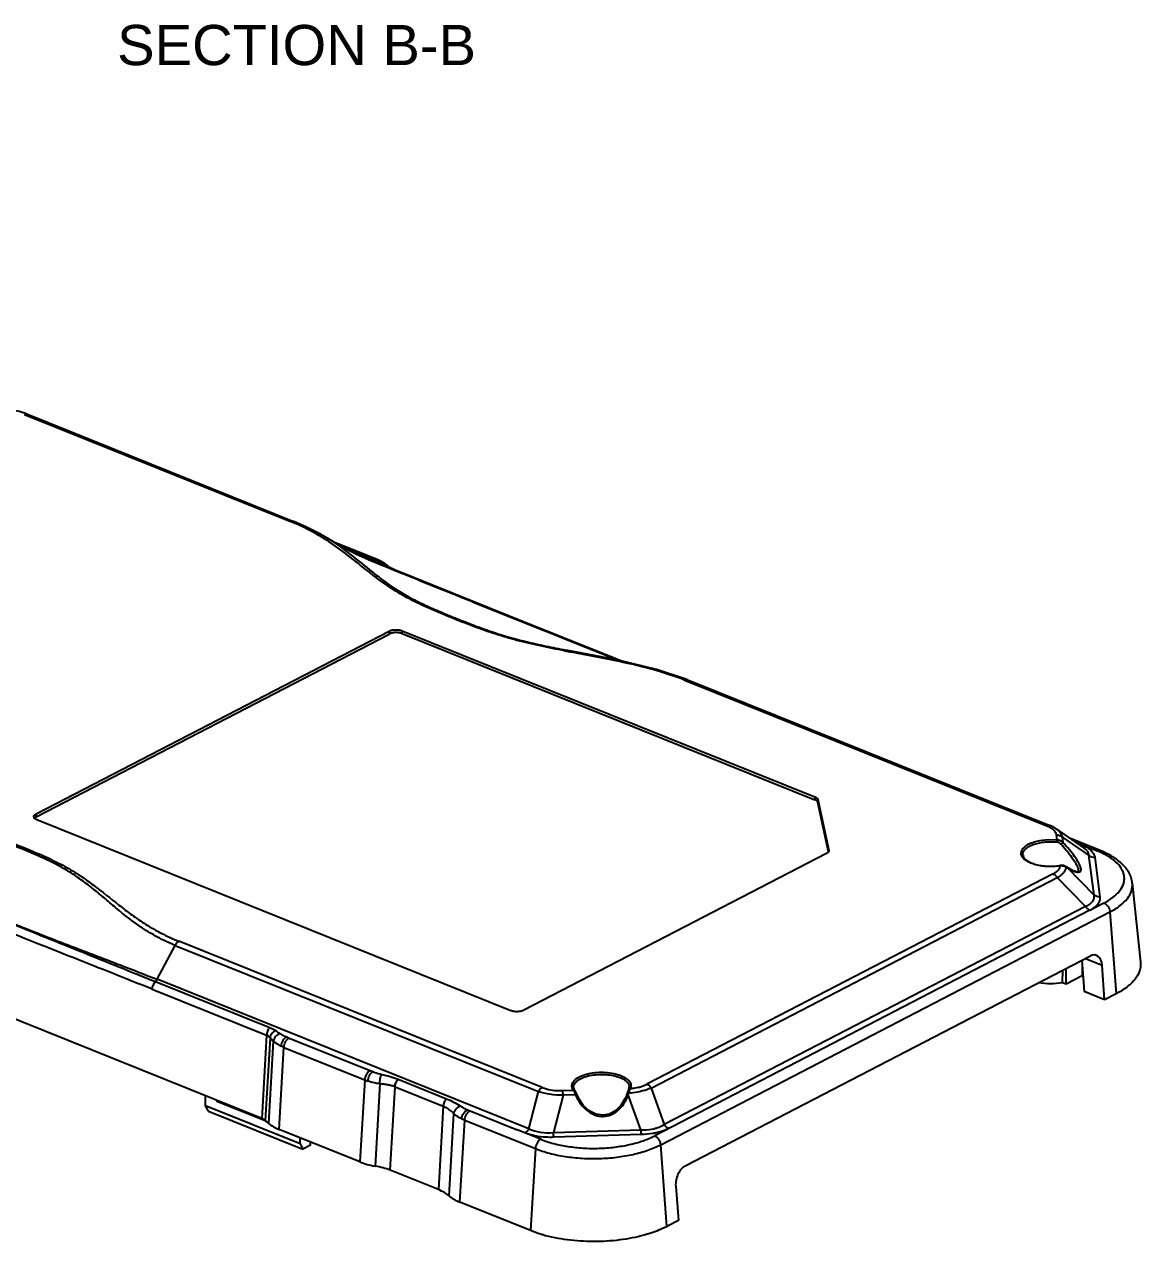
# Model space of a CAD drawing. Header units: millimetres. Extents: x 1667 to 2459, y 1639 to 1961.
# Drawn here: x 2002 to 2071.4, y 1690.8 to 1766.4 of the extents above; entities that cross this region are included whole.
import ezdxf
from ezdxf.enums import TextEntityAlignment as Align

# ---------------------------------------------------------------- set-up
doc = ezdxf.new("R2010")
doc.units = ezdxf.units.MM
doc.layers.add('hatch', color=56, linetype='Continuous', lineweight=9)
doc.styles.add('标准', font='arial.ttf', dxfattribs={"oblique": 5.000002})

msp = doc.modelspace()

# ---------------------------------------------------------------- linework, layer by layer
at = {"color": 4, "linetype": 'Continuous'}
for p, q in [((2001.983, 1742.184), (2018.591, 1735.502)), ((2002.172, 1742.203), (2018.78, 1735.521)), ((2018.783, 1735.52), (2018.78, 1735.521)), ((2020.819, 1734.49), (2020.347, 1734.769)), ((2020.819, 1734.491), (2020.825, 1734.487)), ((2023.915, 1733.161), (2021.261, 1734.229)), ((2021.903, 1733.874), (2023.726, 1733.142)), ((2023.679, 1733.029), (2023.575, 1733.072)), ((2023.61, 1733.156), (2023.869, 1733.048)), ((2023.834, 1732.965), (2023.679, 1733.029)), ((2023.869, 1733.048), (2024.108, 1732.949)), ((2024.074, 1732.866), (2023.834, 1732.965)), ((2024.12, 1732.847), (2024.074, 1732.866)), ((2024.536, 1732.676), (2024.12, 1732.847)), ((2024.381, 1732.924), (2024.21, 1733.024)), ((2024.381, 1732.924), (2024.38, 1732.924)), ((2024.423, 1732.896), (2024.38, 1732.924)), ((2024.558, 1732.798), (2024.423, 1732.896)), ((2024.753, 1732.586), (2024.536, 1732.676)), ((2024.629, 1732.742), (2024.558, 1732.798)), ((2024.579, 1732.782), (2024.579, 1732.782)), ((2024.983, 1732.492), (2024.753, 1732.586)), ((2024.773, 1732.635), (2024.773, 1732.636)), ((2024.823, 1732.606), (2024.773, 1732.635)), ((2024.989, 1732.51), (2024.915, 1732.54)), ((2024.995, 1732.526), (2024.915, 1732.539)), ((2002.717, 1717.349), (2024.664, 1728.717)), ((2002.72, 1717.17), (2024.666, 1728.538)), ((2024.664, 1728.717), (2024.666, 1728.538)), ((2025.469, 1728.563), (2025.469, 1728.742)), ((2025.469, 1728.742), (2051.132, 1718.416)), ((2025.469, 1728.563), (2051.131, 1718.238)), ((2038.817, 1726.925), (2035.659, 1727.539)), ((2036.416, 1727.329), (2036.013, 1727.406)), ((2036.431, 1727.326), (2036.416, 1727.329)), ((2038.803, 1726.927), (2038.286, 1727.133)), ((2038.922, 1726.899), (2038.336, 1727.131)), ((2042.979, 1725.689), (2065.558, 1716.605)), ((2043.168, 1725.708), (2065.747, 1716.624)), ((2051.132, 1718.416), (2051.131, 1718.238)), ((2051.319, 1718.069), (2051.32, 1718.248)), ((2051.975, 1714.998), (2051.319, 1718.069)), ((2051.32, 1718.248), (2051.994, 1715.088)), ((2002.72, 1717.17), (2002.717, 1717.349)), ((2032.239, 1705.122), (2002.765, 1716.981)), ((2065.843, 1716.583), (2065.747, 1716.624)), ((2067.848, 1715.25), (2066.144, 1716.417)), ((2066.148, 1716.414), (2066.283, 1716.306)), ((2065.667, 1715.759), (2066.188, 1715.743)), ((2066.188, 1715.743), (2066.149, 1716.05)), ((2068.174, 1714.786), (2066.502, 1715.93)), ((2066.502, 1715.93), (2066.548, 1715.574)), ((2068.877, 1715.071), (2067.015, 1715.82)), ((2051.853, 1714.889), (2033.045, 1705.147)), ((2051.994, 1715.088), (2051.997, 1715.062)), ((2051.994, 1715.088), (2051.994, 1715.062)), ((2067.362, 1715.583), (2067.546, 1715.509)), ((2067.982, 1715.143), (2067.848, 1715.25)), ((2066.399, 1714.147), (2066.371, 1714.143)), ((2066.371, 1714.143), (2066.387, 1714.133)), ((2066.583, 1714.14), (2066.399, 1714.147)), ((2066.723, 1714.085), (2066.583, 1714.14)), ((2068.493, 1712.305), (2068.174, 1714.786)), ((2068.528, 1714.666), (2068.847, 1712.186)), ((2065.941, 1713.628), (2040.693, 1700.55)), ((2040.958, 1700.313), (2066.206, 1713.392)), ((2067.961, 1711.601), (2066.206, 1713.392)), ((2066.795, 1714.039), (2066.723, 1714.085)), ((2066.739, 1714.065), (2066.723, 1714.085)), ((2066.764, 1714.05), (2066.739, 1714.065)), ((2066.813, 1714.02), (2066.764, 1714.05)), ((2066.941, 1713.952), (2066.796, 1714.039)), ((2066.813, 1714.02), (2066.796, 1714.039)), ((2066.813, 1714.02), (2068.493, 1712.305)), ((2067.508, 1713.865), (2067.51, 1713.824)), ((2067.51, 1713.824), (2067.51, 1713.822)), ((2070.868, 1713.058), (2071.377, 1708.134)), ((2068.231, 1711.362), (2041.173, 1697.345)), ((2041.548, 1696.789), (2069.479, 1711.257)), ((2067.961, 1711.601), (2041.772, 1698.036)), ((2069.105, 1711.813), (2068.223, 1711.359)), ((2069.479, 1711.257), (2069.867, 1706.175)), ((2016.741, 1698.417), (1990.11, 1709.132)), ((2010.236, 1707.074), (2011.364, 1709.182)), ((2011.364, 1709.182), (2033.943, 1700.097)), ((2034.177, 1700.35), (2011.598, 1709.434)), ((2043.071, 1695.477), (2068.262, 1708.525)), ((2067.735, 1708.253), (2067.87, 1706.312)), ((2067.745, 1708.111), (2067.75, 1707.279)), ((2067.955, 1708.366), (2068.993, 1707.949)), ((2066.531, 1706.851), (2066.542, 1707.634)), ((2066.751, 1706.762), (2066.746, 1707.74)), ((2069.142, 1705.8), (2068.993, 1707.949)), ((2010.134, 1706.928), (2017.24, 1704.069)), ((2033.344, 1697.777), (2010.236, 1707.074)), ((2066.751, 1706.762), (2066.531, 1706.851)), ((2067.75, 1707.279), (2066.751, 1706.762)), ((2067.75, 1707.279), (2067.804, 1707.257)), ((2009.937, 1706.455), (2017.043, 1703.596)), ((2069.142, 1705.8), (2067.87, 1706.312)), ((2069.867, 1706.175), (2069.142, 1705.8)), ((2017.043, 1703.596), (2016.741, 1698.417)), ((2017.257, 1703.438), (2016.956, 1698.294)), ((2017.177, 1698.107), (2017.475, 1703.217)), ((2017.823, 1697.736), (2018.121, 1702.839)), ((2018.121, 1702.839), (2023.145, 1700.817)), ((2018.293, 1703.486), (2018.454, 1703.418)), ((2018.454, 1703.418), (2023.477, 1701.397)), ((2023.477, 1701.397), (2023.645, 1701.333)), ((2023.145, 1700.817), (2022.846, 1695.715)), ((2024.084, 1700.571), (2023.786, 1695.46)), ((2025.224, 1700.856), (2028.222, 1699.65)), ((2013.255, 1699.207), (2013.243, 1699.824)), ((2024.725, 1695.205), (2025.028, 1700.384)), ((2025.028, 1700.384), (2028.025, 1699.178)), ((2033.344, 1697.777), (2033.943, 1700.097)), ((2035.478, 1699.86), (2034.879, 1697.539)), ((2035.457, 1700.152), (2036.129, 1700.172)), ((2036.259, 1699.884), (2035.478, 1699.86)), ((2036.127, 1700.352), (2036.127, 1700.354)), ((2036.209, 1700.144), (2036.207, 1700.146)), ((2036.263, 1700.062), (2036.207, 1700.146)), ((2036.347, 1699.892), (2036.263, 1700.062)), ((2036.477, 1699.621), (2036.347, 1699.891)), ((2039.432, 1699.89), (2039.327, 1699.637)), ((2039.465, 1699.988), (2039.432, 1699.891)), ((2039.519, 1700.141), (2039.465, 1699.988)), ((2039.562, 1700.238), (2039.519, 1700.141)), ((2040.31, 1697.706), (2039.53, 1699.888)), ((2039.628, 1700.209), (2039.631, 1700.218)), ((2039.631, 1700.218), (2039.652, 1700.285)), ((2040.958, 1700.313), (2041.772, 1698.036)), ((2019.131, 1696.843), (2013.255, 1699.207)), ((2013.429, 1698.869), (2013.255, 1699.207)), ((2013.942, 1699.543), (2013.942, 1699.482)), ((2013.942, 1699.482), (2014.009, 1699.516)), ((2017.011, 1698.247), (2013.942, 1699.482)), ((2028.025, 1699.178), (2027.722, 1693.999)), ((2013.429, 1698.869), (2019.299, 1696.508)), ((2017.177, 1698.107), (2016.956, 1698.294)), ((2028.395, 1693.605), (2028.693, 1698.717)), ((2029.067, 1693.212), (2029.365, 1698.315)), ((2029.365, 1698.315), (2033.754, 1696.549)), ((2029.536, 1698.962), (2029.697, 1698.894)), ((2029.697, 1698.894), (2032.525, 1697.758)), ((2038.371, 1698.696), (2037.942, 1698.619)), ((2022.846, 1695.715), (2017.823, 1697.736)), ((2032.518, 1697.761), (2032.635, 1697.715)), ((2032.635, 1697.715), (2032.563, 1697.704)), ((2034.084, 1697.127), (2032.63, 1697.714)), ((2034.879, 1697.539), (2040.31, 1697.706)), ((2019.131, 1696.843), (2019.13, 1697.21)), ((2019.131, 1696.843), (2019.299, 1696.508)), ((2019.772, 1696.753), (2019.299, 1696.508)), ((2019.772, 1696.753), (2019.774, 1696.951)), ((2040.331, 1697.415), (2034.901, 1697.248)), ((2041.935, 1691.707), (2041.548, 1696.789)), ((2033.754, 1696.549), (2033.456, 1691.446)), ((2027.722, 1693.999), (2024.725, 1695.205)), ((2042.48, 1694.215), (2042.657, 1692.081)), ((2033.456, 1691.446), (2029.067, 1693.212)), ((2042.657, 1692.081), (2041.935, 1691.707))]:
    msp.add_line(p, q, dxfattribs=at)
for points in [[(2020.347, 1734.769), (2019.49, 1735.211), (2018.783, 1735.519)], [(2023.574, 1733.072), (2022.598, 1733.509), (2021.536, 1734.067), (2020.825, 1734.487)], [(2024.21, 1733.024), (2023.997, 1733.127), (2023.915, 1733.161)], [(2024.773, 1732.636), (2024.744, 1732.656), (2024.629, 1732.742)], [(2024.996, 1732.526), (2024.95, 1732.545), (2024.823, 1732.606)], [(2039.073, 1726.864), (2032.085, 1729.66), (2024.995, 1732.526)], [(2043.171, 1725.706), (2041.28, 1726.34), (2038.817, 1726.925)], [(2066.144, 1716.416), (2066.071, 1716.463), (2065.843, 1716.583)], [(2067.392, 1713.762), (2067.199, 1713.823), (2066.941, 1713.952)], [(2067.51, 1713.824), (2067.502, 1713.78), (2067.484, 1713.763), (2067.392, 1713.762)], [(2037.942, 1698.619), (2037.506, 1698.689), (2037.102, 1698.895), (2036.757, 1699.212), (2036.477, 1699.621)], [(2039.327, 1699.637), (2039.077, 1699.226), (2038.756, 1698.906), (2038.371, 1698.696)]]:
    msp.add_lwpolyline(points, dxfattribs=at)
for centre, radius, start, end in [((2000.827, 1738.857), 3.606, 68.09556, 70.76667), ((2013.661, 1723.249), 13.208, 67.33379, 68.08346), ((1771.765, 1125.597), 657.688, 67.485025, 67.633908), ((2022.749, 1730.709), 2.622, 64.85293, 68.14111), ((2020.606, 1726.21), 7.594, 62.1031, 62.60481), ((2021.409, 1727.731), 5.874, 61.94462, 62.08453), ((2021.534, 1727.967), 5.607, 60.52852, 61.93661), ((2029.856, 1742.704), 11.317, 240.55387, 240.75906), ((2029.512, 1742.089), 10.613, 240.75773, 241.10379), ((2029.354, 1741.804), 10.287, 241.10658, 241.68084), ((2029.05, 1741.237), 9.644, 241.67342, 242.27695), ((2026.609, 1736.76), 4.547, 244.77074, 246.39263), ((2027.392, 1738.56), 6.51, 246.42712, 247.63673), ((2063.962, 1873.353), 148.599, 258.98392, 259.15934), ((2043.102, 1725.536), 0.184, 69.24687, 77.48526), ((2002.693, 1717.175), 0.119, 180.93338, 187.14737), ((2049.851, 1671.029), 47.87, 68.09988, 68.3054), ((2098.907, 1793.017), 83.613, 248.08804, 248.2252), ((2066.637, 1709.952), 5.497, 66.32438, 68.09328), ((2065.832, 1717.583), 3.494, 278.9008, 279.12979), ((2066.532, 1713.752), 0.375, 56.3609, 59.91902), ((2066.302, 1714.067), 0.437, 358.46657, 359.72353), ((2022.551, 1711.256), 8.886, 236.07943, 238.17024), ((2020.779, 1706.704), 4.804, 222.83566, 226.53905), ((2024.571, 1704.374), 3.831, 248.14622, 251.4123), ((2034.447, 1699.263), 1.915, 18.91404, 22.67214), ((2038.838, 1700.96), 2.795, 202.64854, 203.30623), ((2039.429, 1699.583), 0.321, 71.57609, 74.75151), ((2037.05, 1700.77), 2.632, 339.61399, 340.41171), ((2036.425, 1701.053), 3.316, 339.42309, 340.04349), ((2036.494, 1701.028), 3.243, 340.04245, 341.3154), ((2036.753, 1700.011), 9.182, 254.49435, 255.21928)]:
    msp.add_arc(centre, radius, start, end, dxfattribs=at)
for centre, major_axis, ratio, start_param, end_param in [((2068.331, 1707.614), (0.282, 0.957), 0.628933, -1.036869, 0.542654), ((2016.073, 1698.072), (1.003, 0.007), 0.457186, 0.489877, 0.838943), ((2019.826, 1698.773), (3.008, 0.021), 0.457186, -2.651716, -2.30265), ((2024.849, 1696.752), (3.008, 0.021), 0.457186, -2.30265, -1.935442), ((2022.722, 1694.167), (3.008, 0.021), 0.457186, 0.838943, 1.206151), ((2043.14, 1694.565), (0.282, 0.957), 0.628933, 0.542654, 2.122177), ((2025.72, 1692.961), (3.008, 0.021), 0.457186, 0.471735, 0.838943), ((2031.069, 1694.25), (3.008, 0.021), 0.457186, -2.669858, -2.30265)]:
    msp.add_ellipse(centre, major_axis=major_axis, ratio=ratio, start_param=start_param, end_param=end_param, dxfattribs=at)
for points, knots in [([(2002.015, 1742.262), (2001.722, 1742.364), (2001.091, 1742.505), (2000.118, 1742.556), (1999.159, 1742.455), (1998.55, 1742.278), (1998.275, 1742.158)], [0, 0, 0, 0, 0.243833, 0.50529, 0.763768, 1, 1, 1, 1]), ([(2001.983, 1742.184), (2002.014, 1742.2), (2002.077, 1742.222), (2002.144, 1742.214), (2002.172, 1742.203)], [0, 0, 0, 0, 0.532638, 1, 1, 1, 1]), ([(2018.78, 1735.52), (2018.751, 1735.531), (2018.684, 1735.538), (2018.621, 1735.517), (2018.591, 1735.502)], [0, 0, 0, 0, 0.472257, 1, 1, 1, 1]), ([(2020.763, 1734.378), (2020.456, 1734.575), (2019.802, 1734.96), (2019.115, 1735.284), (2018.751, 1735.436)], [0, 0, 0, 0, 0.480033, 1, 1, 1, 1]), ([(2025.356, 1731.037), (2024.934, 1731.287), (2024.139, 1731.82), (2023.025, 1732.696), (2021.93, 1733.574), (2021.165, 1734.121), (2020.763, 1734.378)], [0, 0, 0, 0, 0.259124, 0.504311, 0.747819, 1, 1, 1, 1]), ([(2020.825, 1734.487), (2021.33, 1734.175), (2022.274, 1733.496), (2023.387, 1732.567), (2024.302, 1731.856), (2025.047, 1731.332), (2025.87, 1730.834), (2026.78, 1730.379), (2027.754, 1729.955), (2028.763, 1729.535), (2029.802, 1729.13), (2030.873, 1728.732), (2031.998, 1728.37), (2033.18, 1728.059), (2034.407, 1727.787), (2035.239, 1727.621), (2035.659, 1727.539)], [0, 0, 0, 0, 0.10719, 0.209701, 0.26207, 0.316546, 0.374273, 0.435798, 0.500247, 0.566371, 0.633294, 0.701806, 0.772827, 0.846666, 0.922721, 1, 1, 1, 1]), ([(2023.915, 1733.161), (2023.886, 1733.173), (2023.819, 1733.18), (2023.756, 1733.158), (2023.726, 1733.142)], [0, 0, 0, 0, 0.467644, 1, 1, 1, 1]), ([(2024.107, 1732.949), (2024.088, 1732.961), (2024.01, 1733.009), (2023.927, 1733.052), (2023.864, 1733.082)], [0, 0, 0, 0, 0.239441, 1, 1, 1, 1]), ([(2024.38, 1732.924), (2024.343, 1732.948), (2024.249, 1732.978), (2024.154, 1732.964), (2024.107, 1732.949)], [0, 0, 0, 0, 0.476725, 1, 1, 1, 1]), ([(2024.579, 1732.782), (2024.541, 1732.812), (2024.446, 1732.856), (2024.343, 1732.857), (2024.292, 1732.848)], [0, 0, 0, 0, 0.484316, 1, 1, 1, 1]), ([(2024.773, 1732.636), (2024.743, 1732.657), (2024.675, 1732.689), (2024.601, 1732.699), (2024.563, 1732.699)], [0, 0, 0, 0, 0.492553, 1, 1, 1, 1]), ([(2024.671, 1732.647), (2024.662, 1732.651), (2024.626, 1732.669), (2024.59, 1732.687), (2024.564, 1732.701)], [0, 0, 0, 0, 0.255316, 1, 1, 1, 1]), ([(2038.286, 1727.133), (2037.181, 1727.572), (2034.972, 1728.46), (2031.653, 1729.798), (2028.32, 1731.137), (2026.095, 1732.036), (2024.983, 1732.492)], [0, 0, 0, 0, 0.248641, 0.498094, 0.74847, 1, 1, 1, 1]), ([(2038.336, 1727.131), (2036.105, 1728.017), (2032.765, 1729.359), (2028.317, 1731.152), (2026.097, 1732.054), (2024.989, 1732.51)], [0, 0, 0, 0, 0.500424, 0.750383, 1, 1, 1, 1]), ([(2035.567, 1727.492), (2035.065, 1727.59), (2034.075, 1727.789), (2032.858, 1728.073), (2031.92, 1728.33), (2031.037, 1728.603), (2029.98, 1728.976), (2028.755, 1729.461), (2027.565, 1729.946), (2026.424, 1730.453), (2025.7, 1730.834), (2025.356, 1731.037)], [0, 0, 0, 0, 0.141361, 0.278995, 0.34544, 0.409969, 0.534456, 0.655151, 0.774017, 0.88974, 1, 1, 1, 1]), ([(2024.664, 1728.717), (2024.719, 1728.746), (2024.849, 1728.788), (2025.058, 1728.812), (2025.27, 1728.8), (2025.407, 1728.766), (2025.469, 1728.742)], [0, 0, 0, 0, 0.228089, 0.491262, 0.759115, 1, 1, 1, 1]), ([(2025.469, 1728.563), (2025.407, 1728.588), (2025.271, 1728.621), (2025.059, 1728.633), (2024.851, 1728.609), (2024.721, 1728.567), (2024.666, 1728.538)], [0, 0, 0, 0, 0.240885, 0.508738, 0.771911, 1, 1, 1, 1]), ([(2035.567, 1727.492), (2035.574, 1727.5), (2035.599, 1727.524), (2035.635, 1727.542), (2035.659, 1727.539)], [0, 0, 0, 0, 0.306553, 1, 1, 1, 1]), ([(2042.979, 1725.689), (2042.485, 1725.888), (2041.45, 1726.236), (2039.266, 1726.795), (2037.573, 1727.109), (2036.431, 1727.326)], [0, 0, 0, 0, 0.236174, 0.483971, 1, 1, 1, 1]), ([(2042.979, 1725.689), (2042.992, 1725.696), (2043.043, 1725.718), (2043.103, 1725.724), (2043.142, 1725.715)], [0, 0, 0, 0, 0.271527, 1, 1, 1, 1]), ([(2051.319, 1718.069), (2051.316, 1718.086), (2051.296, 1718.131), (2051.23, 1718.192), (2051.167, 1718.223), (2051.131, 1718.238)], [0, 0, 0, 0, 0.197671, 0.553303, 1, 1, 1, 1]), ([(2051.132, 1718.416), (2051.156, 1718.406), (2051.233, 1718.371), (2051.308, 1718.305), (2051.32, 1718.248)], [0, 0, 0, 0, 0.312972, 1, 1, 1, 1]), ([(2011.364, 1709.182), (2010.991, 1709.333), (2010.286, 1709.66), (2009.031, 1710.411), (2007.943, 1711.275), (2006.925, 1712.152), (2006.155, 1712.791), (2005.328, 1713.411), (2004.406, 1713.995), (2003.557, 1714.427), (2002.833, 1714.757), (2002.267, 1714.998), (2001.691, 1715.233), (2001.108, 1715.468), (2000.518, 1715.702), (1999.711, 1716.007), (1998.66, 1716.365), (1997.338, 1716.731), (1995.952, 1717.034), (1995.008, 1717.211), (1994.531, 1717.297)], [0, 0, 0, 0, 0.063723, 0.122737, 0.231163, 0.283194, 0.335541, 0.389584, 0.446786, 0.508184, 0.540189, 0.572715, 0.605596, 0.638768, 0.672232, 0.706047, 0.775412, 0.847938, 0.923221, 1, 1, 1, 1]), ([(1994.622, 1717.444), (1995.104, 1717.35), (1996.055, 1717.159), (1997.226, 1716.889), (1998.13, 1716.645), (1998.984, 1716.388), (2000.006, 1716.035), (2000.997, 1715.649), (2001.771, 1715.337), (2002.529, 1715.027), (2003.449, 1714.629), (2004.49, 1714.114), (2005.431, 1713.54), (2006.553, 1712.738), (2007.596, 1711.883), (2008.67, 1711.062), (2009.544, 1710.466), (2010.519, 1709.907), (2011.224, 1709.585), (2011.598, 1709.434)], [0, 0, 0, 0, 0.077562, 0.153232, 0.189859, 0.225483, 0.294168, 0.360637, 0.393441, 0.426051, 0.490105, 0.551665, 0.609491, 0.664088, 0.769341, 0.822561, 0.877744, 0.936316, 1, 1, 1, 1]), ([(2002.573, 1717.173), (2002.573, 1717.189), (2002.58, 1717.224), (2002.61, 1717.271), (2002.657, 1717.314), (2002.696, 1717.338), (2002.717, 1717.349)], [0, 0, 0, 0, 0.203316, 0.429515, 0.693881, 1, 1, 1, 1]), ([(2002.765, 1716.981), (2002.739, 1716.992), (2002.66, 1717.028), (2002.582, 1717.1), (2002.574, 1717.16)], [0, 0, 0, 0, 0.316493, 1, 1, 1, 1]), ([(2002.72, 1717.17), (2002.708, 1717.165), (2002.669, 1717.142), (2002.633, 1717.114), (2002.612, 1717.089)], [0, 0, 0, 0, 0.277997, 1, 1, 1, 1]), ([(2065.747, 1716.624), (2065.718, 1716.635), (2065.651, 1716.643), (2065.588, 1716.62), (2065.558, 1716.605)], [0, 0, 0, 0, 0.467359, 1, 1, 1, 1]), ([(2065.708, 1716.537), (2065.696, 1716.543), (2065.647, 1716.567), (2065.596, 1716.589), (2065.558, 1716.605)], [0, 0, 0, 0, 0.243125, 1, 1, 1, 1]), ([(2065.977, 1716.355), (2065.959, 1716.372), (2065.876, 1716.443), (2065.782, 1716.499), (2065.708, 1716.537)], [0, 0, 0, 0, 0.229075, 1, 1, 1, 1]), ([(2063.994, 1714.752), (2063.97, 1714.807), (2063.943, 1714.93), (2063.999, 1715.12), (2064.137, 1715.291), (2064.344, 1715.442), (2064.613, 1715.568), (2065.055, 1715.705), (2065.418, 1715.75), (2065.667, 1715.759)], [0, 0, 0, 0, 0.081544, 0.164172, 0.259649, 0.374141, 0.50866, 0.660936, 1, 1, 1, 1]), ([(2064.059, 1714.82), (2064.058, 1714.881), (2064.09, 1715.013), (2064.227, 1715.185), (2064.436, 1715.334), (2064.656, 1715.434), (2064.86, 1715.502), (2065.09, 1715.562), (2065.398, 1715.612), (2065.78, 1715.634), (2066.038, 1715.623), (2066.167, 1715.611)], [0, 0, 0, 0, 0.074505, 0.160752, 0.265242, 0.388937, 0.457343, 0.529417, 0.681917, 0.840957, 1, 1, 1, 1]), ([(2066.149, 1716.05), (2066.141, 1716.105), (2066.101, 1716.22), (2066.023, 1716.312), (2065.977, 1716.355)], [0, 0, 0, 0, 0.464771, 1, 1, 1, 1]), ([(2066.149, 1716.05), (2066.213, 1716.052), (2066.341, 1716.034), (2066.455, 1715.971), (2066.502, 1715.93)], [0, 0, 0, 0, 0.509001, 1, 1, 1, 1]), ([(2066.188, 1715.743), (2066.179, 1715.725), (2066.171, 1715.68), (2066.167, 1715.636), (2066.167, 1715.611)], [0, 0, 0, 0, 0.437651, 1, 1, 1, 1]), ([(2066.548, 1715.574), (2066.501, 1715.622), (2066.389, 1715.702), (2066.255, 1715.738), (2066.188, 1715.743)], [0, 0, 0, 0, 0.500988, 1, 1, 1, 1]), ([(2066.283, 1716.306), (2066.339, 1716.253), (2066.436, 1716.139), (2066.49, 1715.999), (2066.502, 1715.93)], [0, 0, 0, 0, 0.525996, 1, 1, 1, 1]), ([(2051.94, 1714.949), (2051.934, 1714.943), (2051.907, 1714.92), (2051.877, 1714.902), (2051.853, 1714.889)], [0, 0, 0, 0, 0.229982, 1, 1, 1, 1]), ([(2051.997, 1715.062), (2051.997, 1715.042), (2051.985, 1714.999), (2051.957, 1714.965), (2051.94, 1714.949)], [0, 0, 0, 0, 0.462204, 1, 1, 1, 1]), ([(2066.441, 1715.468), (2066.405, 1715.506), (2066.322, 1715.573), (2066.219, 1715.606), (2066.167, 1715.611)], [0, 0, 0, 0, 0.502648, 1, 1, 1, 1]), ([(2066.548, 1715.574), (2066.536, 1715.558), (2066.499, 1715.523), (2066.463, 1715.488), (2066.441, 1715.468)], [0, 0, 0, 0, 0.409539, 1, 1, 1, 1]), ([(2066.441, 1715.468), (2066.484, 1715.42), (2066.656, 1715.227), (2066.821, 1715.029), (2066.939, 1714.875)], [0, 0, 0, 0, 0.251223, 1, 1, 1, 1]), ([(2067.657, 1714.029), (2067.643, 1714.076), (2067.602, 1714.177), (2067.484, 1714.405), (2067.27, 1714.728), (2066.943, 1715.143), (2066.688, 1715.427), (2066.548, 1715.574)], [0, 0, 0, 0, 0.077305, 0.170826, 0.401958, 0.682499, 1, 1, 1, 1]), ([(2066.939, 1714.875), (2067.046, 1714.736), (2067.197, 1714.53), (2067.362, 1714.252), (2067.427, 1714.119), (2067.453, 1714.056)], [0, 0, 0, 0, 0.543875, 0.788063, 1, 1, 1, 1]), ([(2067.704, 1715.444), (2067.696, 1715.44), (2067.666, 1715.426), (2067.633, 1715.416), (2067.608, 1715.412)], [0, 0, 0, 0, 0.265022, 1, 1, 1, 1]), ([(2067.704, 1715.444), (2067.725, 1715.436), (2067.803, 1715.402), (2067.88, 1715.365), (2067.936, 1715.335)], [0, 0, 0, 0, 0.256866, 1, 1, 1, 1]), ([(2067.936, 1715.335), (2067.97, 1715.317), (2068.094, 1715.248), (2068.212, 1715.165), (2068.288, 1715.094)], [0, 0, 0, 0, 0.269886, 1, 1, 1, 1]), ([(2068.174, 1714.786), (2068.17, 1714.848), (2068.128, 1714.985), (2068.036, 1715.092), (2067.982, 1715.143)], [0, 0, 0, 0, 0.455185, 1, 1, 1, 1]), ([(2068.288, 1715.094), (2068.353, 1715.033), (2068.462, 1714.904), (2068.518, 1714.743), (2068.528, 1714.666)], [0, 0, 0, 0, 0.535229, 1, 1, 1, 1]), ([(2068.877, 1715.071), (2068.849, 1715.082), (2068.782, 1715.09), (2068.719, 1715.067), (2068.688, 1715.052)], [0, 0, 0, 0, 0.46762, 1, 1, 1, 1]), ([(2069.105, 1711.813), (2069.302, 1711.916), (2069.656, 1712.132), (2070.08, 1712.528), (2070.301, 1712.904), (2070.372, 1713.207), (2070.378, 1713.43), (2070.335, 1713.652), (2070.213, 1713.953), (2069.933, 1714.315), (2069.449, 1714.69), (2069.06, 1714.892), (2068.845, 1714.986)], [0, 0, 0, 0, 0.150245, 0.278482, 0.3879, 0.438284, 0.487602, 0.537542, 0.589707, 0.705352, 0.841535, 1, 1, 1, 1]), ([(2070.868, 1713.058), (2070.857, 1713.167), (2070.811, 1713.384), (2070.63, 1713.8), (2070.251, 1714.273), (2069.627, 1714.73), (2069.14, 1714.965), (2068.877, 1715.071)], [0, 0, 0, 0, 0.111112, 0.222813, 0.456359, 0.71309, 1, 1, 1, 1]), ([(2009.937, 1706.453), (2008.312, 1707.107), (2005.87, 1708.075), (2002.612, 1709.365), (2000.172, 1710.34), (1997.732, 1711.322), (1994.476, 1712.632), (1992.037, 1713.619), (1990.411, 1714.282)], [0, 0, 0, 0, 0.249823, 0.374665, 0.499603, 0.624637, 0.7497, 1, 1, 1, 1]), ([(1991.872, 1714.288), (1993.399, 1713.676), (1996.451, 1712.451), (2001.02, 1710.613), (2005.578, 1708.769), (2008.615, 1707.541), (2010.135, 1706.929)], [0, 0, 0, 0, 0.250734, 0.500975, 0.750294, 1, 1, 1, 1]), ([(1991.921, 1714.342), (1992.68, 1714.029), (1994.197, 1713.401), (1996.476, 1712.47), (1998.762, 1711.548), (2001.052, 1710.634), (2002.964, 1709.879), (2004.498, 1709.285), (2005.649, 1708.845), (2006.798, 1708.408), (2008.327, 1707.817), (2009.471, 1707.368), (2010.236, 1707.074)], [0, 0, 0, 0, 0.125003, 0.249927, 0.374958, 0.500129, 0.625362, 0.687953, 0.750489, 0.812933, 0.875246, 1, 1, 1, 1]), ([(2066.373, 1714.131), (2066.12, 1714.091), (2065.614, 1714.066), (2065.002, 1714.147), (2064.568, 1714.287), (2064.252, 1714.442), (2064.054, 1714.616), (2063.994, 1714.752)], [0, 0, 0, 0, 0.298397, 0.586448, 0.714569, 0.827036, 1, 1, 1, 1]), ([(2064.059, 1714.82), (2064.06, 1714.767), (2064.088, 1714.682), (2064.161, 1714.583), (2064.276, 1714.471), (2064.481, 1714.344), (2064.787, 1714.226), (2065.15, 1714.141), (2065.549, 1714.096), (2065.961, 1714.094), (2066.236, 1714.121), (2066.371, 1714.143)], [0, 0, 0, 0, 0.061322, 0.098842, 0.142384, 0.247829, 0.375975, 0.52189, 0.679283, 0.841141, 1, 1, 1, 1]), ([(2065.941, 1713.628), (2066.004, 1713.661), (2066.118, 1713.729), (2066.261, 1713.852), (2066.355, 1713.987), (2066.383, 1714.086), (2066.387, 1714.133)], [0, 0, 0, 0, 0.304371, 0.569259, 0.796957, 1, 1, 1, 1]), ([(2066.387, 1714.133), (2066.398, 1714.135), (2066.441, 1714.139), (2066.484, 1714.139), (2066.516, 1714.137)], [0, 0, 0, 0, 0.254631, 1, 1, 1, 1]), ([(2066.516, 1714.137), (2066.526, 1714.136), (2066.567, 1714.132), (2066.607, 1714.123), (2066.636, 1714.114)], [0, 0, 0, 0, 0.256714, 1, 1, 1, 1]), ([(2068.174, 1714.786), (2068.221, 1714.745), (2068.335, 1714.682), (2068.464, 1714.664), (2068.528, 1714.666)], [0, 0, 0, 0, 0.490973, 1, 1, 1, 1]), ([(2065.941, 1713.628), (2065.966, 1713.618), (2066.072, 1713.562), (2066.157, 1713.469), (2066.206, 1713.392)], [0, 0, 0, 0, 0.229238, 1, 1, 1, 1]), ([(2066.739, 1714.055), (2066.738, 1713.997), (2066.708, 1713.872), (2066.597, 1713.699), (2066.425, 1713.534), (2066.284, 1713.438), (2066.206, 1713.392)], [0, 0, 0, 0, 0.197732, 0.423724, 0.690404, 1, 1, 1, 1]), ([(2066.813, 1714.02), (2066.833, 1714.007), (2066.91, 1713.959), (2066.989, 1713.914), (2067.049, 1713.884)], [0, 0, 0, 0, 0.266867, 1, 1, 1, 1]), ([(2067.049, 1713.884), (2067.066, 1713.875), (2067.129, 1713.842), (2067.194, 1713.813), (2067.242, 1713.794)], [0, 0, 0, 0, 0.269639, 1, 1, 1, 1]), ([(2067.242, 1713.794), (2067.311, 1713.767), (2067.426, 1713.729), (2067.555, 1713.727), (2067.6, 1713.747)], [0, 0, 0, 0, 0.601058, 1, 1, 1, 1]), ([(2067.453, 1714.056), (2067.46, 1714.038), (2067.484, 1713.976), (2067.502, 1713.912), (2067.508, 1713.865)], [0, 0, 0, 0, 0.285032, 1, 1, 1, 1]), ([(2067.6, 1713.747), (2067.614, 1713.753), (2067.642, 1713.772), (2067.671, 1713.816), (2067.682, 1713.872), (2067.68, 1713.913), (2067.678, 1713.935)], [0, 0, 0, 0, 0.222508, 0.44399, 0.695379, 1, 1, 1, 1]), ([(2067.678, 1713.935), (2067.677, 1713.942), (2067.672, 1713.974), (2067.664, 1714.005), (2067.657, 1714.029)], [0, 0, 0, 0, 0.230155, 1, 1, 1, 1]), ([(2069.479, 1711.257), (2069.699, 1711.371), (2070.093, 1711.612), (2070.561, 1712.053), (2070.802, 1712.473), (2070.876, 1712.811), (2070.876, 1712.977), (2070.868, 1713.058)], [0, 0, 0, 0, 0.308597, 0.5714, 0.79535, 0.898628, 1, 1, 1, 1]), ([(2067.961, 1711.601), (2068.05, 1711.641), (2068.21, 1711.727), (2068.4, 1711.896), (2068.505, 1712.097), (2068.506, 1712.24), (2068.493, 1712.305)], [0, 0, 0, 0, 0.307827, 0.568025, 0.789785, 1, 1, 1, 1]), ([(2068.847, 1712.186), (2068.857, 1712.112), (2068.844, 1711.95), (2068.718, 1711.724), (2068.503, 1711.523), (2068.323, 1711.413), (2068.223, 1711.359)], [0, 0, 0, 0, 0.203795, 0.427179, 0.691139, 1, 1, 1, 1]), ([(2068.847, 1712.186), (2068.783, 1712.184), (2068.655, 1712.202), (2068.541, 1712.265), (2068.493, 1712.305)], [0, 0, 0, 0, 0.509001, 1, 1, 1, 1]), ([(2067.961, 1711.601), (2067.978, 1711.574), (2068.049, 1711.476), (2068.147, 1711.395), (2068.229, 1711.363)], [0, 0, 0, 0, 0.270146, 1, 1, 1, 1]), ([(2069.105, 1711.813), (2069.208, 1711.772), (2069.386, 1711.602), (2069.47, 1711.376), (2069.479, 1711.257)], [0, 0, 0, 0, 0.482539, 1, 1, 1, 1]), ([(2011.364, 1709.182), (2011.393, 1709.237), (2011.461, 1709.332), (2011.55, 1709.409), (2011.598, 1709.434)], [0, 0, 0, 0, 0.53437, 1, 1, 1, 1]), ([(2071.377, 1708.135), (2071.386, 1708.047), (2071.386, 1707.866), (2071.306, 1707.498), (2071.044, 1707.041), (2070.534, 1706.561), (2070.106, 1706.299), (2069.867, 1706.175)], [0, 0, 0, 0, 0.101372, 0.204641, 0.428611, 0.691366, 1, 1, 1, 1]), ([(2009.937, 1706.455), (2009.942, 1706.542), (2009.985, 1706.713), (2010.076, 1706.864), (2010.134, 1706.928)], [0, 0, 0, 0, 0.501785, 1, 1, 1, 1]), ([(2010.134, 1706.929), (2010.143, 1706.94), (2010.182, 1706.985), (2010.215, 1707.035), (2010.236, 1707.074)], [0, 0, 0, 0, 0.244423, 1, 1, 1, 1]), ([(2066.531, 1706.851), (2066.284, 1706.812), (2065.787, 1706.777), (2065.289, 1706.817), (2065.045, 1706.858)], [0, 0, 0, 0, 0.501497, 1, 1, 1, 1]), ([(2033.045, 1705.147), (2032.989, 1705.118), (2032.859, 1705.076), (2032.651, 1705.052), (2032.438, 1705.064), (2032.301, 1705.097), (2032.239, 1705.122)], [0, 0, 0, 0, 0.228089, 0.491262, 0.759115, 1, 1, 1, 1]), ([(2017.24, 1704.069), (2017.182, 1704.005), (2017.091, 1703.854), (2017.048, 1703.683), (2017.043, 1703.596)], [0, 0, 0, 0, 0.498165, 1, 1, 1, 1]), ([(2017.257, 1703.438), (2017.243, 1703.454), (2017.183, 1703.52), (2017.106, 1703.571), (2017.043, 1703.596)], [0, 0, 0, 0, 0.24088, 1, 1, 1, 1]), ([(2017.24, 1704.069), (2017.272, 1704.056), (2017.394, 1704.003), (2017.511, 1703.937), (2017.593, 1703.882)], [0, 0, 0, 0, 0.258162, 1, 1, 1, 1]), ([(2017.593, 1703.882), (2017.505, 1703.837), (2017.355, 1703.71), (2017.27, 1703.529), (2017.257, 1703.438)], [0, 0, 0, 0, 0.515992, 1, 1, 1, 1]), ([(2017.865, 1703.706), (2017.762, 1703.667), (2017.582, 1703.531), (2017.486, 1703.323), (2017.475, 1703.217)], [0, 0, 0, 0, 0.507638, 1, 1, 1, 1]), ([(2017.865, 1703.706), (2017.898, 1703.686), (2018.036, 1703.605), (2018.182, 1703.535), (2018.293, 1703.486)], [0, 0, 0, 0, 0.242499, 1, 1, 1, 1]), ([(2017.932, 1702.922), (2017.888, 1702.943), (2017.726, 1703.025), (2017.573, 1703.127), (2017.475, 1703.217)], [0, 0, 0, 0, 0.267466, 1, 1, 1, 1]), ([(2018.293, 1703.486), (2018.191, 1703.442), (2018.019, 1703.267), (2017.94, 1703.041), (2017.932, 1702.922)], [0, 0, 0, 0, 0.48043, 1, 1, 1, 1]), ([(2018.121, 1702.839), (2018.105, 1702.845), (2018.041, 1702.871), (2017.978, 1702.9), (2017.932, 1702.922)], [0, 0, 0, 0, 0.255371, 1, 1, 1, 1]), ([(2018.121, 1702.839), (2018.128, 1702.959), (2018.186, 1703.138), (2018.321, 1703.325), (2018.409, 1703.395), (2018.454, 1703.418)], [0, 0, 0, 0, 0.52504, 0.779347, 1, 1, 1, 1]), ([(2023.477, 1701.397), (2023.432, 1701.374), (2023.345, 1701.304), (2023.209, 1701.117), (2023.152, 1700.938), (2023.145, 1700.817)], [0, 0, 0, 0, 0.220558, 0.474734, 1, 1, 1, 1]), ([(2023.35, 1700.742), (2023.356, 1700.862), (2023.406, 1701.04), (2023.526, 1701.232), (2023.603, 1701.307), (2023.645, 1701.333)], [0, 0, 0, 0, 0.532296, 0.785737, 1, 1, 1, 1]), ([(2023.645, 1701.333), (2023.689, 1701.316), (2023.873, 1701.251), (2024.061, 1701.195), (2024.204, 1701.162)], [0, 0, 0, 0, 0.243655, 1, 1, 1, 1]), ([(2036.028, 1700.413), (2036.025, 1700.454), (2036.031, 1700.539), (2036.081, 1700.663), (2036.17, 1700.781), (2036.345, 1700.935), (2036.649, 1701.094), (2037.089, 1701.225), (2037.591, 1701.294), (2038.114, 1701.297), (2038.617, 1701.233), (2038.934, 1701.144), (2039.078, 1701.086)], [0, 0, 0, 0, 0.035595, 0.07319, 0.115044, 0.162472, 0.275379, 0.410266, 0.559997, 0.714977, 0.864852, 1, 1, 1, 1]), ([(2024.084, 1700.571), (2024.019, 1700.579), (2023.771, 1700.618), (2023.526, 1700.683), (2023.35, 1700.742)], [0, 0, 0, 0, 0.259641, 1, 1, 1, 1]), ([(2024.084, 1700.571), (2024.081, 1700.681), (2024.095, 1700.843), (2024.146, 1701.039), (2024.183, 1701.126), (2024.204, 1701.162)], [0, 0, 0, 0, 0.5406, 0.792704, 1, 1, 1, 1]), ([(2025.028, 1700.384), (2024.957, 1700.412), (2024.81, 1700.461), (2024.579, 1700.512), (2024.336, 1700.547), (2024.169, 1700.565), (2024.084, 1700.571)], [0, 0, 0, 0, 0.235389, 0.480237, 0.735319, 1, 1, 1, 1]), ([(2024.204, 1701.162), (2024.381, 1701.12), (2024.726, 1701.035), (2025.063, 1700.921), (2025.224, 1700.856)], [0, 0, 0, 0, 0.511581, 1, 1, 1, 1]), ([(2025.028, 1700.384), (2025.033, 1700.47), (2025.076, 1700.641), (2025.166, 1700.792), (2025.224, 1700.856)], [0, 0, 0, 0, 0.501741, 1, 1, 1, 1]), ([(2036.127, 1700.354), (2036.127, 1700.392), (2036.138, 1700.472), (2036.193, 1700.587), (2036.282, 1700.695), (2036.452, 1700.836), (2036.742, 1700.982), (2037.156, 1701.1), (2037.626, 1701.162), (2038.115, 1701.163), (2038.583, 1701.102), (2038.878, 1701.018), (2039.012, 1700.964)], [0, 0, 0, 0, 0.035579, 0.073647, 0.116216, 0.164396, 0.278459, 0.413703, 0.563019, 0.717057, 0.865808, 1, 1, 1, 1]), ([(2039.012, 1700.964), (2039.097, 1700.93), (2039.252, 1700.855), (2039.442, 1700.712), (2039.565, 1700.55), (2039.594, 1700.426), (2039.594, 1700.369)], [0, 0, 0, 0, 0.314998, 0.582227, 0.804961, 1, 1, 1, 1]), ([(2039.078, 1701.086), (2039.181, 1701.044), (2039.364, 1700.954), (2039.58, 1700.776), (2039.682, 1700.595), (2039.698, 1700.45), (2039.686, 1700.381), (2039.676, 1700.348)], [0, 0, 0, 0, 0.320888, 0.584943, 0.800678, 0.899989, 1, 1, 1, 1]), ([(2040.144, 1700.356), (2040.195, 1700.368), (2040.383, 1700.416), (2040.567, 1700.485), (2040.693, 1700.55)], [0, 0, 0, 0, 0.269459, 1, 1, 1, 1]), ([(2040.958, 1700.313), (2040.941, 1700.341), (2040.871, 1700.437), (2040.774, 1700.518), (2040.693, 1700.55)], [0, 0, 0, 0, 0.269736, 1, 1, 1, 1]), ([(2034.177, 1700.35), (2034.129, 1700.325), (2034.038, 1700.249), (2033.972, 1700.152), (2033.943, 1700.097)], [0, 0, 0, 0, 0.464296, 1, 1, 1, 1]), ([(2035.478, 1699.86), (2035.205, 1699.863), (2034.685, 1699.903), (2034.176, 1700.018), (2033.943, 1700.097)], [0, 0, 0, 0, 0.526006, 1, 1, 1, 1]), ([(2034.177, 1700.35), (2034.268, 1700.313), (2034.681, 1700.178), (2035.122, 1700.142), (2035.457, 1700.152)], [0, 0, 0, 0, 0.226839, 1, 1, 1, 1]), ([(2035.478, 1699.86), (2035.475, 1699.917), (2035.47, 1700.014), (2035.462, 1700.112), (2035.457, 1700.152)], [0, 0, 0, 0, 0.583864, 1, 1, 1, 1]), ([(2036.129, 1700.172), (2036.115, 1700.191), (2036.065, 1700.263), (2036.034, 1700.349), (2036.028, 1700.413)], [0, 0, 0, 0, 0.26887, 1, 1, 1, 1]), ([(2036.127, 1700.354), (2036.128, 1700.341), (2036.133, 1700.285), (2036.153, 1700.232), (2036.174, 1700.196)], [0, 0, 0, 0, 0.236901, 1, 1, 1, 1]), ([(2036.207, 1700.146), (2036.199, 1700.157), (2036.173, 1700.173), (2036.144, 1700.175), (2036.129, 1700.172)], [0, 0, 0, 0, 0.481133, 1, 1, 1, 1]), ([(2036.129, 1700.172), (2036.132, 1700.167), (2036.147, 1700.144), (2036.16, 1700.119), (2036.169, 1700.1)], [0, 0, 0, 0, 0.219696, 1, 1, 1, 1]), ([(2036.169, 1700.1), (2036.173, 1700.092), (2036.189, 1700.06), (2036.203, 1700.027), (2036.214, 1700.001)], [0, 0, 0, 0, 0.231815, 1, 1, 1, 1]), ([(2036.174, 1700.196), (2036.182, 1700.182), (2036.193, 1700.165), (2036.206, 1700.148), (2036.209, 1700.144)], [0, 0, 0, 0, 0.742211, 1, 1, 1, 1]), ([(2036.347, 1699.892), (2036.346, 1699.896), (2036.334, 1699.901), (2036.304, 1699.898), (2036.277, 1699.891), (2036.259, 1699.884)], [0, 0, 0, 0, 0.127247, 0.358084, 1, 1, 1, 1]), ([(2036.271, 1699.855), (2036.355, 1699.66), (2036.559, 1699.303), (2036.972, 1698.878), (2037.452, 1698.605), (2037.806, 1698.544), (2037.976, 1698.55)], [0, 0, 0, 0, 0.280065, 0.537945, 0.775644, 1, 1, 1, 1]), ([(2037.976, 1698.55), (2038.137, 1698.555), (2038.467, 1698.63), (2038.907, 1698.908), (2039.275, 1699.324), (2039.449, 1699.668), (2039.518, 1699.853)], [0, 0, 0, 0, 0.227057, 0.464832, 0.721217, 1, 1, 1, 1]), ([(2039.432, 1699.891), (2039.433, 1699.892), (2039.44, 1699.901), (2039.452, 1699.901), (2039.462, 1699.901)], [0, 0, 0, 0, 0.165314, 1, 1, 1, 1]), ([(2039.566, 1699.989), (2039.544, 1699.996), (2039.513, 1700.002), (2039.479, 1700), (2039.466, 1699.993), (2039.465, 1699.988)], [0, 0, 0, 0, 0.650695, 0.868494, 1, 1, 1, 1]), ([(2039.652, 1700.285), (2039.634, 1700.287), (2039.596, 1700.281), (2039.569, 1700.254), (2039.562, 1700.238)], [0, 0, 0, 0, 0.518547, 1, 1, 1, 1]), ([(2039.566, 1699.989), (2039.572, 1700.01), (2039.591, 1700.083), (2039.612, 1700.157), (2039.628, 1700.209)], [0, 0, 0, 0, 0.278139, 1, 1, 1, 1]), ([(2040.292, 1700.099), (2040.235, 1700.086), (2039.995, 1700.037), (2039.751, 1700.005), (2039.566, 1699.989)], [0, 0, 0, 0, 0.242163, 1, 1, 1, 1]), ([(2039.652, 1700.285), (2039.694, 1700.288), (2039.859, 1700.303), (2040.023, 1700.329), (2040.144, 1700.356)], [0, 0, 0, 0, 0.256192, 1, 1, 1, 1]), ([(2040.958, 1700.313), (2040.909, 1700.292), (2040.693, 1700.203), (2040.468, 1700.139), (2040.292, 1700.099)], [0, 0, 0, 0, 0.230483, 1, 1, 1, 1]), ([(2028.222, 1699.65), (2028.164, 1699.586), (2028.073, 1699.435), (2028.03, 1699.264), (2028.025, 1699.178)], [0, 0, 0, 0, 0.498165, 1, 1, 1, 1]), ([(2028.693, 1698.717), (2028.65, 1698.763), (2028.531, 1698.876), (2028.313, 1699.042), (2028.125, 1699.137), (2028.025, 1699.178)], [0, 0, 0, 0, 0.230476, 0.602664, 1, 1, 1, 1]), ([(2028.222, 1699.65), (2028.376, 1699.588), (2028.67, 1699.451), (2028.949, 1699.284), (2029.082, 1699.199)], [0, 0, 0, 0, 0.513387, 1, 1, 1, 1]), ([(2028.693, 1698.717), (2028.704, 1698.821), (2028.8, 1699.027), (2028.98, 1699.16), (2029.082, 1699.199)], [0, 0, 0, 0, 0.49026, 1, 1, 1, 1]), ([(2029.082, 1699.199), (2029.117, 1699.177), (2029.263, 1699.089), (2029.418, 1699.014), (2029.536, 1698.962)], [0, 0, 0, 0, 0.242076, 1, 1, 1, 1]), ([(2029.175, 1698.398), (2029.129, 1698.42), (2028.957, 1698.508), (2028.794, 1698.618), (2028.693, 1698.717)], [0, 0, 0, 0, 0.268584, 1, 1, 1, 1]), ([(2029.175, 1698.398), (2029.183, 1698.517), (2029.263, 1698.743), (2029.435, 1698.918), (2029.536, 1698.962)], [0, 0, 0, 0, 0.519351, 1, 1, 1, 1]), ([(2029.365, 1698.315), (2029.348, 1698.321), (2029.285, 1698.348), (2029.222, 1698.376), (2029.175, 1698.398)], [0, 0, 0, 0, 0.255371, 1, 1, 1, 1]), ([(2029.365, 1698.315), (2029.372, 1698.435), (2029.429, 1698.614), (2029.565, 1698.801), (2029.652, 1698.871), (2029.697, 1698.894)], [0, 0, 0, 0, 0.52504, 0.779347, 1, 1, 1, 1]), ([(2032.518, 1697.761), (2032.521, 1697.756), (2032.535, 1697.736), (2032.551, 1697.718), (2032.563, 1697.704)], [0, 0, 0, 0, 0.24264, 1, 1, 1, 1]), ([(2034.901, 1697.248), (2034.738, 1697.243), (2034.128, 1697.249), (2033.515, 1697.363), (2033.098, 1697.526)], [0, 0, 0, 0, 0.266825, 1, 1, 1, 1]), ([(2033.344, 1697.777), (2033.314, 1697.721), (2033.247, 1697.624), (2033.155, 1697.547), (2033.106, 1697.523)], [0, 0, 0, 0, 0.536345, 1, 1, 1, 1]), ([(2033.344, 1697.777), (2033.567, 1697.672), (2034.078, 1697.532), (2034.604, 1697.519), (2034.879, 1697.539)], [0, 0, 0, 0, 0.471852, 1, 1, 1, 1]), ([(2034.901, 1697.248), (2034.895, 1697.288), (2034.887, 1697.385), (2034.882, 1697.482), (2034.879, 1697.539)], [0, 0, 0, 0, 0.416109, 1, 1, 1, 1]), ([(2040.31, 1697.706), (2040.38, 1697.706), (2040.651, 1697.709), (2040.923, 1697.741), (2041.12, 1697.785)], [0, 0, 0, 0, 0.2565, 1, 1, 1, 1]), ([(2040.31, 1697.706), (2040.313, 1697.65), (2040.318, 1697.552), (2040.326, 1697.455), (2040.331, 1697.415)], [0, 0, 0, 0, 0.583864, 1, 1, 1, 1]), ([(2041.269, 1697.528), (2041.194, 1697.511), (2040.885, 1697.451), (2040.57, 1697.422), (2040.331, 1697.415)], [0, 0, 0, 0, 0.241729, 1, 1, 1, 1]), ([(2041.12, 1697.785), (2041.181, 1697.799), (2041.407, 1697.858), (2041.626, 1697.949), (2041.772, 1698.036)], [0, 0, 0, 0, 0.27023, 1, 1, 1, 1]), ([(2042.041, 1697.798), (2041.984, 1697.77), (2041.736, 1697.656), (2041.473, 1697.574), (2041.269, 1697.528)], [0, 0, 0, 0, 0.231881, 1, 1, 1, 1]), ([(2042.041, 1697.798), (2042.015, 1697.808), (2041.908, 1697.864), (2041.822, 1697.957), (2041.772, 1698.036)], [0, 0, 0, 0, 0.228875, 1, 1, 1, 1]), ([(2034.084, 1697.127), (2034.039, 1697.103), (2033.952, 1697.033), (2033.818, 1696.846), (2033.761, 1696.669), (2033.754, 1696.549)], [0, 0, 0, 0, 0.22115, 0.475492, 1, 1, 1, 1]), ([(2033.754, 1696.549), (2034.039, 1696.434), (2034.652, 1696.237), (2035.628, 1696.039), (2036.671, 1695.93), (2037.743, 1695.915), (2038.803, 1695.995), (2039.811, 1696.166), (2040.729, 1696.422), (2041.292, 1696.656), (2041.548, 1696.789)], [0, 0, 0, 0, 0.115301, 0.240911, 0.373332, 0.508684, 0.642851, 0.771799, 0.891874, 1, 1, 1, 1]), ([(2034.084, 1697.127), (2034.343, 1697.022), (2034.9, 1696.843), (2035.788, 1696.663), (2036.737, 1696.564), (2037.712, 1696.55), (2038.676, 1696.623), (2039.593, 1696.778), (2040.428, 1697.011), (2040.94, 1697.224), (2041.173, 1697.345)], [0, 0, 0, 0, 0.115303, 0.240914, 0.373335, 0.508684, 0.642849, 0.771795, 0.891872, 1, 1, 1, 1]), ([(2041.548, 1696.789), (2041.539, 1696.908), (2041.454, 1697.133), (2041.277, 1697.303), (2041.173, 1697.345)], [0, 0, 0, 0, 0.517461, 1, 1, 1, 1]), ([(2034.298, 1691.163), (2034.224, 1691.184), (2033.94, 1691.267), (2033.66, 1691.364), (2033.456, 1691.446)], [0, 0, 0, 0, 0.258725, 1, 1, 1, 1]), ([(2041.935, 1691.707), (2041.842, 1691.659), (2041.442, 1691.466), (2041.023, 1691.315), (2040.697, 1691.218)], [0, 0, 0, 0, 0.234732, 1, 1, 1, 1]), ([(2040.697, 1691.218), (2040.208, 1691.072), (2039.171, 1690.856), (2037.571, 1690.736), (2035.961, 1690.813), (2034.91, 1691.001), (2034.41, 1691.133)], [0, 0, 0, 0, 0.240891, 0.497954, 0.756073, 1, 1, 1, 1])]:
    msp.add_open_spline(points, degree=3, knots=knots, dxfattribs=at)
for points in [[(2038.286, 1727.133), (2038.302, 1727.13), (2038.319, 1727.13), (2038.336, 1727.131)], [(2067.89, 1715.37), (2068.156, 1715.264), (2068.422, 1715.158), (2068.688, 1715.052)], [(2066.636, 1714.114), (2066.665, 1714.104), (2066.693, 1714.092), (2066.72, 1714.077)], [(2039.462, 1699.901), (2039.468, 1699.901), (2039.475, 1699.9), (2039.481, 1699.9)], [(2039.481, 1699.9), (2039.492, 1699.898), (2039.503, 1699.896), (2039.513, 1699.893)], [(2039.562, 1700.239), (2039.572, 1700.259), (2039.58, 1700.281), (2039.585, 1700.303)], [(2039.585, 1700.303), (2039.59, 1700.322), (2039.592, 1700.342), (2039.593, 1700.362)], [(2039.676, 1700.348), (2039.67, 1700.327), (2039.661, 1700.305), (2039.652, 1700.285)]]:
    msp.add_open_spline(points, degree=3, dxfattribs=at)

# ---------------------------------------------------------------- texts
at = {"layer": 'hatch', "color": 6, "linetype": 'Continuous', "style": '标准'}
msp.add_text('SECTION B-B', height=2.5, dxfattribs=at).set_placement((2018.909, 1765.154), align=Align.MIDDLE)

doc.saveas('drawing.dxf')
